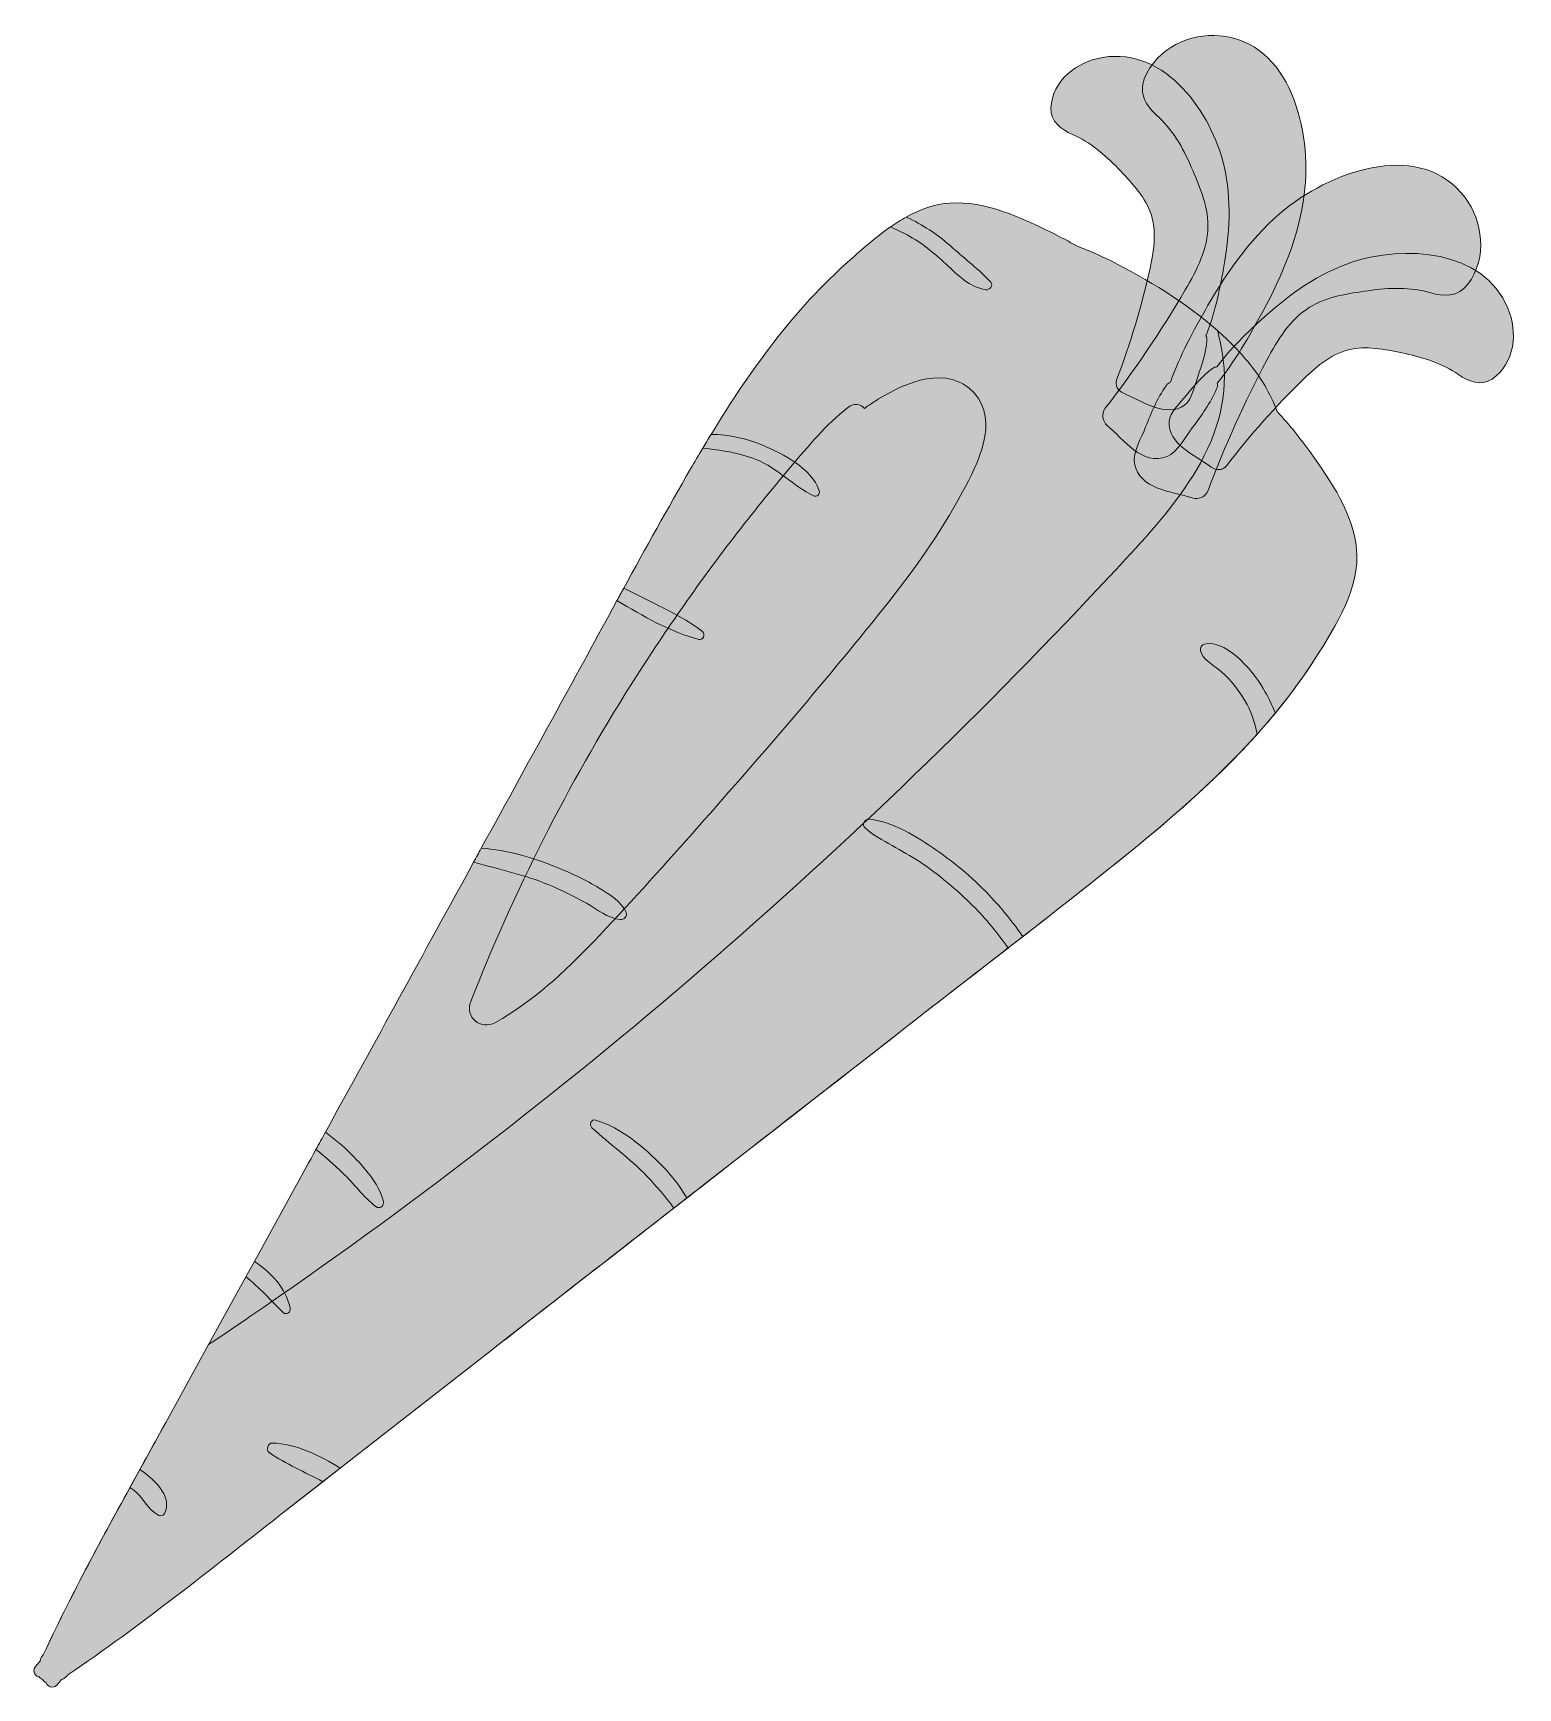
# Model space of a CAD drawing. Header units: inches. Extents: x 4230 to 5957, y -1858 to -103.
# Drawn here: x 4306.3 to 4706.7, y -1207.5 to -761 of the extents above; entities that cross this region are included whole.
import ezdxf

# ---------------------------------------------------------------- set-up
doc = ezdxf.new("R2010")
doc.units = ezdxf.units.IN
doc.header["$MEASUREMENT"] = 0
doc.layers.add('Layer 1', color=7, linetype='Continuous')

# ---------------------------------------------------------------- blocks, each defined once
blk = doc.blocks.new('block 124')
at = {"layer": 'Layer 1', "true_color": 0x7ea133}
h = blk.add_hatch(color=65, dxfattribs=at)
h.dxf.hatch_style = 2
edge = h.paths.add_edge_path()
edge.add_spline(control_points=[(4704.0582, -835.1875), (4697.4443, -819.2533), (4675.8818, -818.1546), (4661.9328, -822.8043), (4653.1914, -825.718), (4645.2413, -831.3298), (4638.4795, -837.4722), (4633.8204, -841.705), (4629.2216, -846.0249), (4625.5519, -851.0371), (4625.1329, -851.0523), (4624.7156, -851.1788), (4624.3408, -851.4556), (4621.5823, -853.4902), (4619.458, -856.0694), (4617.3099, -858.7212), (4615.9048, -860.4557), (4612.7886, -863.3228), (4612.652, -865.7688), (4612.3101, -871.8896), (4619.7476, -874.956), (4624.0556, -878.0883), (4625.2746, -878.9746), (4627.1113, -879.0803), (4628.1217, -877.7618), (4634.5192, -869.4151), (4641.4886, -861.5741), (4649.0278, -854.2422), (4652.7007, -850.67), (4656.7602, -847.2488), (4661.9259, -846.2365), (4666.6646, -845.3079), (4671.7388, -846.4977), (4676.3778, -847.4552), (4681.4708, -848.5065), (4686.3961, -850.1829), (4690.7175, -853.1231), (4693.3651, -854.9245), (4696.7921, -856.3502), (4699.7861, -854.3159), (4705.9853, -850.1043), (4706.7487, -841.6694), (4704.0582, -835.1875)], knot_values=[0, 0, 0, 0, 1, 1, 1, 2, 2, 2, 3, 3, 3, 4, 4, 4, 5, 5, 5, 6, 6, 6, 7, 7, 7, 8, 8, 8, 9, 9, 9, 10, 10, 10, 11, 11, 11, 12, 12, 12, 13, 13, 13, 14, 14, 14, 14], degree=3, periodic=1)
at = {"layer": 'Layer 1', "lineweight": 0}
blk.add_open_spline([(4704.0582, -835.1875), (4697.4443, -819.2533), (4675.8818, -818.1546), (4661.9328, -822.8043), (4653.1914, -825.718), (4645.2413, -831.3298), (4638.4795, -837.4722), (4633.8204, -841.705), (4629.2216, -846.0249), (4625.5519, -851.0371), (4625.1329, -851.0523), (4624.7156, -851.1788), (4624.3408, -851.4556), (4621.5823, -853.4902), (4619.458, -856.0694), (4617.3099, -858.7212), (4615.9048, -860.4557), (4612.7886, -863.3228), (4612.652, -865.7688), (4612.3101, -871.8896), (4619.7476, -874.956), (4624.0556, -878.0883), (4625.2746, -878.9746), (4627.1113, -879.0803), (4628.1217, -877.7618), (4634.5192, -869.4151), (4641.4886, -861.5741), (4649.0278, -854.2422), (4652.7007, -850.67), (4656.7602, -847.2488), (4661.9259, -846.2365), (4666.6646, -845.3079), (4671.7388, -846.4977), (4676.3778, -847.4552), (4681.4708, -848.5065), (4686.3961, -850.1829), (4690.7175, -853.1231), (4693.3651, -854.9245), (4696.7921, -856.3502), (4699.7861, -854.3159), (4705.9853, -850.1043), (4706.7487, -841.6694), (4704.0582, -835.1875)], degree=3, knots=[0, 0, 0, 0, 1, 1, 1, 2, 2, 2, 3, 3, 3, 4, 4, 4, 5, 5, 5, 6, 6, 6, 7, 7, 7, 8, 8, 8, 9, 9, 9, 10, 10, 10, 11, 11, 11, 12, 12, 12, 13, 13, 13, 14, 14, 14, 14], dxfattribs=at)
blk = doc.blocks.new('block 125')
at = {"layer": 'Layer 1', "true_color": 0x90b428}
h = blk.add_hatch(color=55, dxfattribs=at)
h.dxf.hatch_style = 2
edge = h.paths.add_edge_path()
edge.add_spline(control_points=[(4692.5149, -805.3429), (4681.0219, -789.9846), (4657.6745, -797.4939), (4644.0597, -808.4219), (4635.5276, -815.2699), (4628.5906, -824.852), (4623.0707, -834.5526), (4619.2674, -841.237), (4615.5528, -847.9957), (4613.0233, -855.1612), (4612.5797, -855.3485), (4612.169, -855.6612), (4611.8453, -856.1267), (4609.4626, -859.5505), (4607.9088, -863.3335), (4606.3497, -867.2084), (4605.3299, -869.7429), (4602.7962, -874.2545), (4603.3296, -877.0798), (4604.6641, -884.1496), (4613.4636, -884.6026), (4618.9371, -886.4006), (4620.4859, -886.9093), (4622.478, -886.2835), (4623.1916, -884.3802), (4627.71, -872.3315), (4632.9799, -860.6232), (4639.0002, -849.2602), (4641.9331, -843.7241), (4645.321, -838.2021), (4650.5601, -834.9586), (4655.3661, -831.9834), (4661.1189, -831.2708), (4666.3421, -830.4718), (4672.0766, -829.5947), (4677.8055, -829.4935), (4683.24, -831.0686), (4686.5695, -832.0336), (4690.6277, -832.2568), (4693.2622, -828.7377), (4698.7171, -821.452), (4697.1903, -811.5907), (4692.5149, -805.3429)], knot_values=[0, 0, 0, 0, 1, 1, 1, 2, 2, 2, 3, 3, 3, 4, 4, 4, 5, 5, 5, 6, 6, 6, 7, 7, 7, 8, 8, 8, 9, 9, 9, 10, 10, 10, 11, 11, 11, 12, 12, 12, 13, 13, 13, 14, 14, 14, 14], degree=3, periodic=1)
at = {"layer": 'Layer 1', "lineweight": 0}
blk.add_open_spline([(4692.5149, -805.3429), (4681.0219, -789.9846), (4657.6745, -797.4939), (4644.0597, -808.4219), (4635.5276, -815.2699), (4628.5906, -824.852), (4623.0707, -834.5526), (4619.2674, -841.237), (4615.5528, -847.9957), (4613.0233, -855.1612), (4612.5797, -855.3485), (4612.169, -855.6612), (4611.8453, -856.1267), (4609.4626, -859.5505), (4607.9088, -863.3335), (4606.3497, -867.2084), (4605.3299, -869.7429), (4602.7962, -874.2545), (4603.3296, -877.0798), (4604.6641, -884.1496), (4613.4636, -884.6026), (4618.9371, -886.4006), (4620.4859, -886.9093), (4622.478, -886.2835), (4623.1916, -884.3802), (4627.71, -872.3315), (4632.9799, -860.6232), (4639.0002, -849.2602), (4641.9331, -843.7241), (4645.321, -838.2021), (4650.5601, -834.9586), (4655.3661, -831.9834), (4661.1189, -831.2708), (4666.3421, -830.4718), (4672.0766, -829.5947), (4677.8055, -829.4935), (4683.24, -831.0686), (4686.5695, -832.0336), (4690.6277, -832.2568), (4693.2622, -828.7377), (4698.7171, -821.452), (4697.1903, -811.5907), (4692.5149, -805.3429)], degree=3, knots=[0, 0, 0, 0, 1, 1, 1, 2, 2, 2, 3, 3, 3, 4, 4, 4, 5, 5, 5, 6, 6, 6, 7, 7, 7, 8, 8, 8, 9, 9, 9, 10, 10, 10, 11, 11, 11, 12, 12, 12, 13, 13, 13, 14, 14, 14, 14], dxfattribs=at)
blk = doc.blocks.new('block 123')
at = {"layer": 'Layer 1'}
for name in ['block 125', 'block 124']:
    blk.add_blockref(name, (0, 0), dxfattribs=at)
blk = doc.blocks.new('block 127')
at = {"layer": 'Layer 1', "true_color": 0x6e8c2c}
h = blk.add_hatch(color=67, dxfattribs=at)
h.dxf.hatch_style = 2
edge = h.paths.add_edge_path()
edge.add_spline(control_points=[(4594.8274, -767.5186), (4611.8596, -764.7721), (4624.1258, -782.5398), (4627.5001, -796.8509), (4629.6149, -805.8192), (4629.0183, -815.532), (4627.3458, -824.5128), (4626.193, -830.7011), (4624.9344, -836.8838), (4622.5985, -842.6399), (4622.8058, -843.0044), (4622.9174, -843.4259), (4622.8789, -843.8902), (4622.5975, -847.3064), (4621.5195, -850.4691), (4620.3923, -853.6902), (4619.655, -855.7971), (4618.8533, -859.9551), (4616.844, -861.3566), (4611.8162, -864.864), (4605.2988, -860.1478), (4600.37, -858.1286), (4598.9754, -857.5573), (4597.9202, -856.0502), (4598.511, -854.4977), (4602.2503, -844.6685), (4605.259, -834.6185), (4607.5349, -824.3512), (4608.6439, -819.3492), (4609.4213, -814.0975), (4607.5679, -809.1706), (4605.8677, -804.651), (4602.1889, -800.9592), (4598.9365, -797.5156), (4595.3656, -793.735), (4591.351, -790.4255), (4586.5786, -788.2941), (4583.6547, -786.9882), (4580.6408, -784.8218), (4580.7982, -781.2054), (4581.1236, -773.718), (4587.8987, -768.6359), (4594.8274, -767.5186)], knot_values=[0, 0, 0, 0, 1, 1, 1, 2, 2, 2, 3, 3, 3, 4, 4, 4, 5, 5, 5, 6, 6, 6, 7, 7, 7, 8, 8, 8, 9, 9, 9, 10, 10, 10, 11, 11, 11, 12, 12, 12, 13, 13, 13, 14, 14, 14, 14], degree=3, periodic=1)
at = {"layer": 'Layer 1', "lineweight": 0}
blk.add_open_spline([(4594.8274, -767.5186), (4611.8596, -764.7721), (4624.1258, -782.5398), (4627.5001, -796.8509), (4629.6149, -805.8192), (4629.0183, -815.532), (4627.3458, -824.5128), (4626.193, -830.7011), (4624.9344, -836.8838), (4622.5985, -842.6399), (4622.8058, -843.0044), (4622.9174, -843.4259), (4622.8789, -843.8902), (4622.5975, -847.3064), (4621.5195, -850.4691), (4620.3923, -853.6902), (4619.655, -855.7971), (4618.8533, -859.9551), (4616.844, -861.3566), (4611.8162, -864.864), (4605.2988, -860.1478), (4600.37, -858.1286), (4598.9754, -857.5573), (4597.9202, -856.0502), (4598.511, -854.4977), (4602.2503, -844.6685), (4605.259, -834.6185), (4607.5349, -824.3512), (4608.6439, -819.3492), (4609.4213, -814.0975), (4607.5679, -809.1706), (4605.8677, -804.651), (4602.1889, -800.9592), (4598.9365, -797.5156), (4595.3656, -793.735), (4591.351, -790.4255), (4586.5786, -788.2941), (4583.6547, -786.9882), (4580.6408, -784.8218), (4580.7982, -781.2054), (4581.1236, -773.718), (4587.8987, -768.6359), (4594.8274, -767.5186)], degree=3, knots=[0, 0, 0, 0, 1, 1, 1, 2, 2, 2, 3, 3, 3, 4, 4, 4, 5, 5, 5, 6, 6, 6, 7, 7, 7, 8, 8, 8, 9, 9, 9, 10, 10, 10, 11, 11, 11, 12, 12, 12, 13, 13, 13, 14, 14, 14, 14], dxfattribs=at)
blk = doc.blocks.new('block 128')
at = {"layer": 'Layer 1', "true_color": 0x7ea133}
h = blk.add_hatch(color=65, dxfattribs=at)
h.dxf.hatch_style = 2
edge = h.paths.add_edge_path()
edge.add_spline(control_points=[(4626.2848, -761.6559), (4645.3913, -763.363), (4651.2717, -787.1729), (4649.129, -804.499), (4647.7865, -815.3567), (4643.2797, -826.2941), (4637.9273, -836.0881), (4634.2389, -842.8366), (4630.4407, -849.5488), (4625.6737, -855.4663), (4625.7475, -855.9422), (4625.6973, -856.4559), (4625.4713, -856.976), (4623.8106, -860.8024), (4621.4085, -864.1123), (4618.9312, -867.475), (4617.3108, -869.6746), (4614.8038, -874.2012), (4612.1198, -875.2321), (4605.4036, -877.8119), (4600.3939, -870.5635), (4595.9878, -866.8516), (4594.7411, -865.8013), (4594.2267, -863.7775), (4595.471, -862.1702), (4603.3474, -851.9943), (4610.5393, -841.3579), (4617.0431, -830.2645), (4620.2119, -824.86), (4623.1296, -819.0757), (4623.1359, -812.9139), (4623.1416, -807.2615), (4620.7247, -801.9925), (4618.6596, -797.1289), (4616.3923, -791.7891), (4613.4678, -786.8618), (4609.2718, -783.066), (4606.7011, -780.7404), (4604.3786, -777.4051), (4605.9881, -773.3143), (4609.3202, -764.8447), (4618.5124, -760.9614), (4626.2848, -761.6559)], knot_values=[0, 0, 0, 0, 1, 1, 1, 2, 2, 2, 3, 3, 3, 4, 4, 4, 5, 5, 5, 6, 6, 6, 7, 7, 7, 8, 8, 8, 9, 9, 9, 10, 10, 10, 11, 11, 11, 12, 12, 12, 13, 13, 13, 14, 14, 14, 14], degree=3, periodic=1)
at = {"layer": 'Layer 1', "lineweight": 0}
blk.add_open_spline([(4626.2848, -761.6559), (4645.3913, -763.363), (4651.2717, -787.1729), (4649.129, -804.499), (4647.7865, -815.3567), (4643.2797, -826.2941), (4637.9273, -836.0881), (4634.2389, -842.8366), (4630.4407, -849.5488), (4625.6737, -855.4663), (4625.7475, -855.9422), (4625.6973, -856.4559), (4625.4713, -856.976), (4623.8106, -860.8024), (4621.4085, -864.1123), (4618.9312, -867.475), (4617.3108, -869.6746), (4614.8038, -874.2012), (4612.1198, -875.2321), (4605.4036, -877.8119), (4600.3939, -870.5635), (4595.9878, -866.8516), (4594.7411, -865.8013), (4594.2267, -863.7775), (4595.471, -862.1702), (4603.3474, -851.9943), (4610.5393, -841.3579), (4617.0431, -830.2645), (4620.2119, -824.86), (4623.1296, -819.0757), (4623.1359, -812.9139), (4623.1416, -807.2615), (4620.7247, -801.9925), (4618.6596, -797.1289), (4616.3923, -791.7891), (4613.4678, -786.8618), (4609.2718, -783.066), (4606.7011, -780.7404), (4604.3786, -777.4051), (4605.9881, -773.3143), (4609.3202, -764.8447), (4618.5124, -760.9614), (4626.2848, -761.6559)], degree=3, knots=[0, 0, 0, 0, 1, 1, 1, 2, 2, 2, 3, 3, 3, 4, 4, 4, 5, 5, 5, 6, 6, 6, 7, 7, 7, 8, 8, 8, 9, 9, 9, 10, 10, 10, 11, 11, 11, 12, 12, 12, 13, 13, 13, 14, 14, 14, 14], dxfattribs=at)
blk = doc.blocks.new('block 126')
at = {"layer": 'Layer 1'}
for name in ['block 128', 'block 127']:
    blk.add_blockref(name, (0, 0), dxfattribs=at)
blk = doc.blocks.new('block 122')
at = {"layer": 'Layer 1'}
for name in ['block 126', 'block 123']:
    blk.add_blockref(name, (0, 0), dxfattribs=at)
blk = doc.blocks.new('block 130')
at = {"layer": 'Layer 1', "true_color": 0xfe6b0c}
h = blk.add_hatch(color=30, dxfattribs=at)
h.dxf.hatch_style = 2
edge = h.paths.add_edge_path()
edge.add_spline(control_points=[(4636.4555, -950.1076), (4626.4751, -961.2553), (4615.1496, -971.2471), (4603.5797, -980.7011), (4593.5894, -988.8623), (4583.4289, -996.836), (4573.2296, -1004.7554), (4571.8997, -1005.7928), (4570.5747, -1006.8239), (4569.2387, -1007.8562), (4561.1745, -1014.1047), (4553.0919, -1020.3376), (4545.0531, -1026.6184), (4524.2562, -1042.8626), (4503.4335, -1059.0743), (4482.6109, -1075.2858), (4481.4482, -1076.1891), (4480.2802, -1077.0986), (4479.1177, -1078.0022), (4462.6863, -1090.805), (4446.2605, -1103.6019), (4429.8362, -1116.4214), (4429.8362, -1116.4214), (4389.1016, -1148.2373), (4389.1016, -1148.2373), (4389.1016, -1148.2373), (4384.4194, -1151.8878), (4384.4194, -1151.8878), (4384.4194, -1151.8878), (4372.8613, -1160.9157), (4372.8613, -1160.9157), (4354.0533, -1175.5986), (4335.3671, -1190.5872), (4315.6369, -1204.017), (4315.4296, -1204.2233), (4315.2219, -1204.4295), (4315.0082, -1204.6304), (4314.673, -1204.9619), (4314.3039, -1205.1582), (4313.9379, -1205.2507), (4313.5636, -1205.7404), (4313.1645, -1206.2091), (4312.7664, -1206.6889), (4312.1529, -1207.4217), (4311.0217, -1207.5011), (4310.3003, -1206.8869), (4310.06, -1206.6823), (4309.9001, -1206.4077), (4309.8023, -1206.1225), (4309.4268, -1205.9517), (4309.1166, -1205.6663), (4308.8653, -1205.3247), (4308.4877, -1205.1308), (4308.1565, -1204.8701), (4307.928, -1204.5267), (4307.6308, -1204.4756), (4307.3345, -1204.3618), (4307.094, -1204.157), (4306.3725, -1203.5428), (4306.2705, -1202.4134), (4306.896, -1201.6909), (4307.3065, -1201.2215), (4307.6992, -1200.7475), (4308.1293, -1200.3053), (4308.162, -1199.9289), (4308.2971, -1199.5335), (4308.5643, -1199.144), (4308.7349, -1198.9065), (4308.9056, -1198.6688), (4309.0759, -1198.4309), (4316.2246, -1183.1386), (4324.2268, -1168.2432), (4332.3627, -1153.4403), (4333.2551, -1151.8175), (4334.1422, -1150.201), (4335.0409, -1148.5836), (4337.5285, -1144.0753), (4340.0222, -1139.5721), (4342.4985, -1135.0647), (4342.4985, -1135.0647), (4353.6136, -1114.8638), (4353.6136, -1114.8638), (4353.6136, -1114.8638), (4363.6906, -1096.5444), (4363.6906, -1096.5444), (4363.6906, -1096.5444), (4365.9513, -1092.4277), (4365.9513, -1092.4277), (4365.9513, -1092.4277), (4377.3361, -1071.7226), (4377.3361, -1071.7226), (4379.0755, -1068.5555), (4380.8096, -1065.3945), (4382.5489, -1062.2274), (4383.4072, -1060.6819), (4384.2541, -1059.1375), (4385.1, -1057.5817), (4398.4486, -1033.2835), (4411.7621, -1008.9767), (4425.0932, -984.6743), (4425.7743, -983.4248), (4426.4562, -982.1865), (4427.1373, -980.937), (4427.1373, -980.937), (4427.1425, -980.9308), (4427.1425, -980.9308), (4433.9582, -968.5032), (4440.7798, -956.0808), (4447.6131, -943.6575), (4453.0233, -933.8304), (4458.3612, -923.9631), (4463.7404, -914.1097), (4464.3461, -912.9981), (4464.9469, -911.8929), (4465.559, -910.7866), (4471.4762, -899.9767), (4477.4373, -889.2146), (4483.6079, -878.5566), (4484.6822, -876.6952), (4485.7688, -874.8443), (4486.8731, -872.9978), (4487.6175, -871.7489), (4488.3626, -870.5114), (4489.113, -869.2677), (4489.113, -869.2677), (4489.1183, -869.2615), (4489.1183, -869.2615), (4499.5968, -852.0817), (4511.4421, -835.6083), (4526.5626, -822.2211), (4529.8451, -819.3149), (4533.508, -816.0625), (4537.4683, -813.2971), (4538.8663, -812.3176), (4540.3036, -811.4035), (4541.7838, -810.5896), (4545.4901, -808.5228), (4549.4293, -807.0691), (4553.5396, -806.814), (4563.2062, -806.2162), (4572.707, -810.7101), (4581.1897, -814.9011), (4583.4026, -815.9875), (4585.6526, -817.1798), (4587.8758, -818.4664), (4590.931, -819.5999), (4593.9257, -820.9051), (4596.8292, -822.3668), (4606.7429, -827.3505), (4617.0919, -833.609), (4625.7072, -841.2419), (4628.6578, -843.8604), (4631.4198, -846.6375), (4633.8742, -849.5887), (4637.2628, -853.6544), (4640.0428, -858.1592), (4641.8013, -863.1025), (4645.1569, -866.6189), (4648.1818, -870.4494), (4650.8566, -874.2159), (4656.3469, -881.9216), (4662.2986, -890.5839), (4663.2505, -900.2224), (4664.2642, -910.5624), (4657.6107, -921.0007), (4652.343, -929.3112), (4648.9875, -934.6016), (4645.2945, -939.626), (4641.3428, -944.4302), (4641.3428, -944.4302), (4641.3376, -944.4363), (4641.3376, -944.4363), (4639.7573, -946.3668), (4638.1283, -948.2558), (4636.4555, -950.1076)], knot_values=[0, 0, 0, 0, 1, 1, 1, 2, 2, 2, 3, 3, 3, 4, 4, 4, 5, 5, 5, 6, 6, 6, 7, 7, 7, 8, 8, 8, 9, 9, 9, 10, 10, 10, 11, 11, 11, 12, 12, 12, 13, 13, 13, 14, 14, 14, 15, 15, 15, 16, 16, 16, 17, 17, 17, 18, 18, 18, 19, 19, 19, 20, 20, 20, 21, 21, 21, 22, 22, 22, 23, 23, 23, 24, 24, 24, 25, 25, 25, 26, 26, 26, 27, 27, 27, 28, 28, 28, 29, 29, 29, 30, 30, 30, 31, 31, 31, 32, 32, 32, 33, 33, 33, 34, 34, 34, 35, 35, 35, 36, 36, 36, 37, 37, 37, 38, 38, 38, 39, 39, 39, 40, 40, 40, 41, 41, 41, 42, 42, 42, 43, 43, 43, 44, 44, 44, 45, 45, 45, 46, 46, 46, 47, 47, 47, 48, 48, 48, 49, 49, 49, 50, 50, 50, 51, 51, 51, 52, 52, 52, 53, 53, 53, 54, 54, 54, 55, 55, 55, 56, 56, 56, 57, 57, 57, 58, 58, 58, 58], degree=3, periodic=1)
at = {"layer": 'Layer 1', "lineweight": 0}
blk.add_open_spline([(4636.4555, -950.1076), (4626.4751, -961.2553), (4615.1496, -971.2471), (4603.5797, -980.7011), (4593.5894, -988.8623), (4583.4289, -996.836), (4573.2296, -1004.7554), (4571.8997, -1005.7928), (4570.5747, -1006.8239), (4569.2387, -1007.8562), (4561.1745, -1014.1047), (4553.0919, -1020.3376), (4545.0531, -1026.6184), (4524.2562, -1042.8626), (4503.4335, -1059.0743), (4482.6109, -1075.2858), (4481.4482, -1076.1891), (4480.2802, -1077.0986), (4479.1177, -1078.0022), (4462.6863, -1090.805), (4446.2605, -1103.6019), (4429.8362, -1116.4214), (4429.8362, -1116.4214), (4389.1016, -1148.2373), (4389.1016, -1148.2373), (4389.1016, -1148.2373), (4384.4194, -1151.8878), (4384.4194, -1151.8878), (4384.4194, -1151.8878), (4372.8613, -1160.9157), (4372.8613, -1160.9157), (4354.0533, -1175.5986), (4335.3671, -1190.5872), (4315.6369, -1204.017), (4315.4296, -1204.2233), (4315.2219, -1204.4295), (4315.0082, -1204.6304), (4314.673, -1204.9619), (4314.3039, -1205.1582), (4313.9379, -1205.2507), (4313.5636, -1205.7404), (4313.1645, -1206.2091), (4312.7664, -1206.6889), (4312.1529, -1207.4217), (4311.0217, -1207.5011), (4310.3003, -1206.8869), (4310.06, -1206.6823), (4309.9001, -1206.4077), (4309.8023, -1206.1225), (4309.4268, -1205.9517), (4309.1166, -1205.6663), (4308.8653, -1205.3247), (4308.4877, -1205.1308), (4308.1565, -1204.8701), (4307.928, -1204.5267), (4307.6308, -1204.4756), (4307.3345, -1204.3618), (4307.094, -1204.157), (4306.3725, -1203.5428), (4306.2705, -1202.4134), (4306.896, -1201.6909), (4307.3065, -1201.2215), (4307.6992, -1200.7475), (4308.1293, -1200.3053), (4308.162, -1199.9289), (4308.2971, -1199.5335), (4308.5643, -1199.144), (4308.7349, -1198.9065), (4308.9056, -1198.6688), (4309.0759, -1198.4309), (4316.2246, -1183.1386), (4324.2268, -1168.2432), (4332.3627, -1153.4403), (4333.2551, -1151.8175), (4334.1422, -1150.201), (4335.0409, -1148.5836), (4337.5285, -1144.0753), (4340.0222, -1139.5721), (4342.4985, -1135.0647), (4342.4985, -1135.0647), (4353.6136, -1114.8638), (4353.6136, -1114.8638), (4353.6136, -1114.8638), (4363.6906, -1096.5444), (4363.6906, -1096.5444), (4363.6906, -1096.5444), (4365.9513, -1092.4277), (4365.9513, -1092.4277), (4365.9513, -1092.4277), (4377.3361, -1071.7226), (4377.3361, -1071.7226), (4379.0755, -1068.5555), (4380.8096, -1065.3945), (4382.5489, -1062.2274), (4383.4072, -1060.6819), (4384.2541, -1059.1375), (4385.1, -1057.5817), (4398.4486, -1033.2835), (4411.7621, -1008.9767), (4425.0932, -984.6743), (4425.7743, -983.4248), (4426.4562, -982.1865), (4427.1373, -980.937), (4427.1373, -980.937), (4427.1425, -980.9308), (4427.1425, -980.9308), (4433.9582, -968.5032), (4440.7798, -956.0808), (4447.6131, -943.6575), (4453.0233, -933.8304), (4458.3612, -923.9631), (4463.7404, -914.1097), (4464.3461, -912.9981), (4464.9469, -911.8929), (4465.559, -910.7866), (4471.4762, -899.9767), (4477.4373, -889.2146), (4483.6079, -878.5566), (4484.6822, -876.6952), (4485.7688, -874.8443), (4486.8731, -872.9978), (4487.6175, -871.7489), (4488.3626, -870.5114), (4489.113, -869.2677), (4489.113, -869.2677), (4489.1183, -869.2615), (4489.1183, -869.2615), (4499.5968, -852.0817), (4511.4421, -835.6083), (4526.5626, -822.2211), (4529.8451, -819.3149), (4533.508, -816.0625), (4537.4683, -813.2971), (4538.8663, -812.3176), (4540.3036, -811.4035), (4541.7838, -810.5896), (4545.4901, -808.5228), (4549.4293, -807.0691), (4553.5396, -806.814), (4563.2062, -806.2162), (4572.707, -810.7101), (4581.1897, -814.9011), (4583.4026, -815.9875), (4585.6526, -817.1798), (4587.8758, -818.4664), (4590.931, -819.5999), (4593.9257, -820.9051), (4596.8292, -822.3668), (4606.7429, -827.3505), (4617.0919, -833.609), (4625.7072, -841.2419), (4628.6578, -843.8604), (4631.4198, -846.6375), (4633.8742, -849.5887), (4637.2628, -853.6544), (4640.0428, -858.1592), (4641.8013, -863.1025), (4645.1569, -866.6189), (4648.1818, -870.4494), (4650.8566, -874.2159), (4656.3469, -881.9216), (4662.2986, -890.5839), (4663.2505, -900.2224), (4664.2642, -910.5624), (4657.6107, -921.0007), (4652.343, -929.3112), (4648.9875, -934.6016), (4645.2945, -939.626), (4641.3428, -944.4302), (4641.3428, -944.4302), (4641.3376, -944.4363), (4641.3376, -944.4363), (4639.7573, -946.3668), (4638.1283, -948.2558), (4636.4555, -950.1076)], degree=3, knots=[0, 0, 0, 0, 1, 1, 1, 2, 2, 2, 3, 3, 3, 4, 4, 4, 5, 5, 5, 6, 6, 6, 7, 7, 7, 8, 8, 8, 9, 9, 9, 10, 10, 10, 11, 11, 11, 12, 12, 12, 13, 13, 13, 14, 14, 14, 15, 15, 15, 16, 16, 16, 17, 17, 17, 18, 18, 18, 19, 19, 19, 20, 20, 20, 21, 21, 21, 22, 22, 22, 23, 23, 23, 24, 24, 24, 25, 25, 25, 26, 26, 26, 27, 27, 27, 28, 28, 28, 29, 29, 29, 30, 30, 30, 31, 31, 31, 32, 32, 32, 33, 33, 33, 34, 34, 34, 35, 35, 35, 36, 36, 36, 37, 37, 37, 38, 38, 38, 39, 39, 39, 40, 40, 40, 41, 41, 41, 42, 42, 42, 43, 43, 43, 44, 44, 44, 45, 45, 45, 46, 46, 46, 47, 47, 47, 48, 48, 48, 49, 49, 49, 50, 50, 50, 51, 51, 51, 52, 52, 52, 53, 53, 53, 54, 54, 54, 55, 55, 55, 56, 56, 56, 57, 57, 57, 58, 58, 58, 58], dxfattribs=at)
blk = doc.blocks.new('block 131')
at = {"layer": 'Layer 1', "true_color": 0xf06002}
h = blk.add_hatch(color=30, dxfattribs=at)
h.dxf.hatch_style = 2
edge = h.paths.add_edge_path()
edge.add_spline(control_points=[(4603.5797, -980.7011), (4584.3804, -996.3804), (4564.5849, -1011.3606), (4545.0531, -1026.6184), (4506.6754, -1056.5909), (4468.2201, -1086.4544), (4429.8362, -1116.4214), (4429.8362, -1116.4214), (4372.8613, -1160.9157), (4372.8613, -1160.9157), (4354.0533, -1175.5986), (4335.3671, -1190.5872), (4315.6369, -1204.017), (4315.4296, -1204.2233), (4315.2219, -1204.4295), (4315.0082, -1204.6304), (4314.673, -1204.9619), (4314.3039, -1205.1582), (4313.9379, -1205.2507), (4313.5636, -1205.7404), (4313.1645, -1206.2091), (4312.7664, -1206.6889), (4312.1529, -1207.4217), (4311.0217, -1207.5011), (4310.3003, -1206.8869), (4310.06, -1206.6823), (4309.9001, -1206.4077), (4309.8023, -1206.1225), (4309.4268, -1205.9517), (4309.1166, -1205.6663), (4308.8653, -1205.3247), (4308.4877, -1205.1308), (4308.1565, -1204.8701), (4307.928, -1204.5267), (4307.6308, -1204.4756), (4307.3345, -1204.3618), (4307.094, -1204.157), (4306.3725, -1203.5428), (4306.2705, -1202.4134), (4306.896, -1201.6909), (4307.3065, -1201.2215), (4307.6992, -1200.7475), (4308.1293, -1200.3053), (4308.162, -1199.9289), (4308.2971, -1199.5335), (4308.5643, -1199.144), (4308.7349, -1198.9065), (4308.9056, -1198.6688), (4309.0759, -1198.4309), (4319.1869, -1176.8113), (4331.0034, -1155.9738), (4342.4985, -1135.0647), (4342.4985, -1135.0647), (4353.6136, -1114.8638), (4353.6136, -1114.8638), (4357.2502, -1112.4291), (4360.8786, -1109.9663), (4364.4947, -1107.4929), (4406.9487, -1078.4172), (4447.8199, -1047.0154), (4486.7599, -1013.3844), (4525.8551, -979.609), (4563.022, -943.7132), (4598.1945, -905.8747), (4612.5571, -890.4169), (4630.0034, -872.1497), (4627.2957, -849.2207), (4626.98, -846.5056), (4626.4388, -843.8431), (4625.7072, -841.2419), (4628.6578, -843.8604), (4631.4198, -846.6375), (4633.8742, -849.5887), (4637.2628, -853.6544), (4640.0428, -858.1592), (4641.8013, -863.1025), (4645.1569, -866.6189), (4648.1818, -870.4494), (4650.8566, -874.2159), (4656.3469, -881.9216), (4662.2986, -890.5839), (4663.2505, -900.2224), (4664.2642, -910.5624), (4657.6107, -921.0007), (4652.343, -929.3112), (4639.6015, -949.4356), (4621.894, -965.7362), (4603.5797, -980.7011)], knot_values=[0, 0, 0, 0, 1, 1, 1, 2, 2, 2, 3, 3, 3, 4, 4, 4, 5, 5, 5, 6, 6, 6, 7, 7, 7, 8, 8, 8, 9, 9, 9, 10, 10, 10, 11, 11, 11, 12, 12, 12, 13, 13, 13, 14, 14, 14, 15, 15, 15, 16, 16, 16, 17, 17, 17, 18, 18, 18, 19, 19, 19, 20, 20, 20, 21, 21, 21, 22, 22, 22, 23, 23, 23, 24, 24, 24, 25, 25, 25, 26, 26, 26, 27, 27, 27, 28, 28, 28, 29, 29, 29, 29], degree=3, periodic=1)
at = {"layer": 'Layer 1', "lineweight": 0}
blk.add_open_spline([(4603.5797, -980.7011), (4584.3804, -996.3804), (4564.5849, -1011.3606), (4545.0531, -1026.6184), (4506.6754, -1056.5909), (4468.2201, -1086.4544), (4429.8362, -1116.4214), (4429.8362, -1116.4214), (4372.8613, -1160.9157), (4372.8613, -1160.9157), (4354.0533, -1175.5986), (4335.3671, -1190.5872), (4315.6369, -1204.017), (4315.4296, -1204.2233), (4315.2219, -1204.4295), (4315.0082, -1204.6304), (4314.673, -1204.9619), (4314.3039, -1205.1582), (4313.9379, -1205.2507), (4313.5636, -1205.7404), (4313.1645, -1206.2091), (4312.7664, -1206.6889), (4312.1529, -1207.4217), (4311.0217, -1207.5011), (4310.3003, -1206.8869), (4310.06, -1206.6823), (4309.9001, -1206.4077), (4309.8023, -1206.1225), (4309.4268, -1205.9517), (4309.1166, -1205.6663), (4308.8653, -1205.3247), (4308.4877, -1205.1308), (4308.1565, -1204.8701), (4307.928, -1204.5267), (4307.6308, -1204.4756), (4307.3345, -1204.3618), (4307.094, -1204.157), (4306.3725, -1203.5428), (4306.2705, -1202.4134), (4306.896, -1201.6909), (4307.3065, -1201.2215), (4307.6992, -1200.7475), (4308.1293, -1200.3053), (4308.162, -1199.9289), (4308.2971, -1199.5335), (4308.5643, -1199.144), (4308.7349, -1198.9065), (4308.9056, -1198.6688), (4309.0759, -1198.4309), (4319.1869, -1176.8113), (4331.0034, -1155.9738), (4342.4985, -1135.0647), (4342.4985, -1135.0647), (4353.6136, -1114.8638), (4353.6136, -1114.8638), (4357.2502, -1112.4291), (4360.8786, -1109.9663), (4364.4947, -1107.4929), (4406.9487, -1078.4172), (4447.8199, -1047.0154), (4486.7599, -1013.3844), (4525.8551, -979.609), (4563.022, -943.7132), (4598.1945, -905.8747), (4612.5571, -890.4169), (4630.0034, -872.1497), (4627.2957, -849.2207), (4626.98, -846.5056), (4626.4388, -843.8431), (4625.7072, -841.2419), (4628.6578, -843.8604), (4631.4198, -846.6375), (4633.8742, -849.5887), (4637.2628, -853.6544), (4640.0428, -858.1592), (4641.8013, -863.1025), (4645.1569, -866.6189), (4648.1818, -870.4494), (4650.8566, -874.2159), (4656.3469, -881.9216), (4662.2986, -890.5839), (4663.2505, -900.2224), (4664.2642, -910.5624), (4657.6107, -921.0007), (4652.343, -929.3112), (4639.6015, -949.4356), (4621.894, -965.7362), (4603.5797, -980.7011)], degree=3, knots=[0, 0, 0, 0, 1, 1, 1, 2, 2, 2, 3, 3, 3, 4, 4, 4, 5, 5, 5, 6, 6, 6, 7, 7, 7, 8, 8, 8, 9, 9, 9, 10, 10, 10, 11, 11, 11, 12, 12, 12, 13, 13, 13, 14, 14, 14, 15, 15, 15, 16, 16, 16, 17, 17, 17, 18, 18, 18, 19, 19, 19, 20, 20, 20, 21, 21, 21, 22, 22, 22, 23, 23, 23, 24, 24, 24, 25, 25, 25, 26, 26, 26, 27, 27, 27, 28, 28, 28, 29, 29, 29, 29], dxfattribs=at)
blk = doc.blocks.new('block 132')
at = {"layer": 'Layer 1', "true_color": 0xfe7c29}
h = blk.add_hatch(color=30, dxfattribs=at)
h.dxf.hatch_style = 2
edge = h.paths.add_edge_path()
edge.add_spline(control_points=[(4535.5715, -916.2966), (4543.503, -906.3684), (4550.9216, -895.9904), (4556.9561, -884.7884), (4561.0228, -877.2395), (4567.0454, -865.7708), (4560.0751, -858.0492), (4553.0821, -850.3024), (4541.6284, -855.1719), (4534.328, -859.6766), (4533.0235, -860.4817), (4531.7518, -861.3434), (4530.5118, -862.2509), (4529.4412, -861.0714), (4527.7687, -860.6215), (4526.062, -861.9636), (4520.1578, -866.606), (4515.4226, -872.367), (4510.567, -878.0743), (4505.3038, -884.261), (4500.218, -890.5973), (4495.2582, -897.0291), (4485.3963, -909.817), (4476.2305, -923.1218), (4467.594, -936.7639), (4450.4853, -963.7874), (4436.0301, -992.4809), (4424.3161, -1022.2363), (4422.6054, -1026.5818), (4427.0472, -1030.1095), (4430.9924, -1027.9206), (4441.1099, -1022.3061), (4449.5472, -1014.3763), (4457.4935, -1006.0612), (4466.5435, -996.5907), (4475.3182, -986.8225), (4484.0017, -977.0164), (4501.5936, -957.1502), (4519.0064, -937.0314), (4535.5715, -916.2966)], knot_values=[0, 0, 0, 0, 1, 1, 1, 2, 2, 2, 3, 3, 3, 4, 4, 4, 5, 5, 5, 6, 6, 6, 7, 7, 7, 8, 8, 8, 9, 9, 9, 10, 10, 10, 11, 11, 11, 12, 12, 12, 13, 13, 13, 13], degree=3, periodic=1)
at = {"layer": 'Layer 1', "lineweight": 0}
blk.add_open_spline([(4535.5715, -916.2966), (4543.503, -906.3684), (4550.9216, -895.9904), (4556.9561, -884.7884), (4561.0228, -877.2395), (4567.0454, -865.7708), (4560.0751, -858.0492), (4553.0821, -850.3024), (4541.6284, -855.1719), (4534.328, -859.6766), (4533.0235, -860.4817), (4531.7518, -861.3434), (4530.5118, -862.2509), (4529.4412, -861.0714), (4527.7687, -860.6215), (4526.062, -861.9636), (4520.1578, -866.606), (4515.4226, -872.367), (4510.567, -878.0743), (4505.3038, -884.261), (4500.218, -890.5973), (4495.2582, -897.0291), (4485.3963, -909.817), (4476.2305, -923.1218), (4467.594, -936.7639), (4450.4853, -963.7874), (4436.0301, -992.4809), (4424.3161, -1022.2363), (4422.6054, -1026.5818), (4427.0472, -1030.1095), (4430.9924, -1027.9206), (4441.1099, -1022.3061), (4449.5472, -1014.3763), (4457.4935, -1006.0612), (4466.5435, -996.5907), (4475.3182, -986.8225), (4484.0017, -977.0164), (4501.5936, -957.1502), (4519.0064, -937.0314), (4535.5715, -916.2966)], degree=3, knots=[0, 0, 0, 0, 1, 1, 1, 2, 2, 2, 3, 3, 3, 4, 4, 4, 5, 5, 5, 6, 6, 6, 7, 7, 7, 8, 8, 8, 9, 9, 9, 10, 10, 10, 11, 11, 11, 12, 12, 12, 13, 13, 13, 13], dxfattribs=at)
blk = doc.blocks.new('block 133')
at = {"layer": 'Layer 1', "true_color": 0xd15325}
h = blk.add_hatch(color=32, dxfattribs=at)
h.dxf.hatch_style = 2
edge = h.paths.add_edge_path()
edge.add_spline(control_points=[(4636.4555, -950.1076), (4635.8354, -946.9631), (4634.7509, -943.8274), (4633.0948, -941.0878), (4631.3732, -938.25), (4629.4331, -935.6196), (4626.9176, -933.4142), (4625.0696, -931.7876), (4622.5699, -930.5634), (4621.3724, -928.3845), (4620.7485, -927.2683), (4621.2849, -925.8637), (4622.6468, -925.7256), (4628.9421, -925.0653), (4635.9636, -933.8833), (4638.6245, -938.7653), (4639.4598, -940.2955), (4640.4572, -942.2722), (4641.3428, -944.4302), (4641.3428, -944.4302), (4641.3376, -944.4363), (4641.3376, -944.4363), (4639.7573, -946.3668), (4638.1283, -948.2558), (4636.4555, -950.1076)], knot_values=[0, 0, 0, 0, 1, 1, 1, 2, 2, 2, 3, 3, 3, 4, 4, 4, 5, 5, 5, 6, 6, 6, 7, 7, 7, 8, 8, 8, 8], degree=3, periodic=1)
at = {"layer": 'Layer 1', "lineweight": 0}
blk.add_open_spline([(4636.4555, -950.1076), (4635.8354, -946.9631), (4634.7509, -943.8274), (4633.0948, -941.0878), (4631.3732, -938.25), (4629.4331, -935.6196), (4626.9176, -933.4142), (4625.0696, -931.7876), (4622.5699, -930.5634), (4621.3724, -928.3845), (4620.7485, -927.2683), (4621.2849, -925.8637), (4622.6468, -925.7256), (4628.9421, -925.0653), (4635.9636, -933.8833), (4638.6245, -938.7653), (4639.4598, -940.2955), (4640.4572, -942.2722), (4641.3428, -944.4302), (4641.3428, -944.4302), (4641.3376, -944.4363), (4641.3376, -944.4363), (4639.7573, -946.3668), (4638.1283, -948.2558), (4636.4555, -950.1076)], degree=3, knots=[0, 0, 0, 0, 1, 1, 1, 2, 2, 2, 3, 3, 3, 4, 4, 4, 5, 5, 5, 6, 6, 6, 7, 7, 7, 8, 8, 8, 8], dxfattribs=at)
blk = doc.blocks.new('block 134')
at = {"layer": 'Layer 1', "true_color": 0xd15325}
h = blk.add_hatch(color=32, dxfattribs=at)
h.dxf.hatch_style = 2
edge = h.paths.add_edge_path()
edge.add_spline(control_points=[(4516.7493, -885.8413), (4511.2318, -883.1646), (4507.1523, -878.3617), (4501.2734, -876.0473), (4496.4621, -874.1527), (4491.7885, -873.4707), (4486.8731, -872.9978), (4487.6175, -871.7489), (4488.3626, -870.5114), (4489.113, -869.2677), (4489.113, -869.2677), (4489.1183, -869.2615), (4489.1183, -869.2615), (4493.9144, -869.25), (4498.8515, -870.4222), (4503.0727, -872.1973), (4508.6436, -874.5366), (4516.1419, -878.3467), (4518.3081, -884.4349), (4518.6292, -885.3571), (4517.6406, -886.281), (4516.7493, -885.8413)], knot_values=[0, 0, 0, 0, 1, 1, 1, 2, 2, 2, 3, 3, 3, 4, 4, 4, 5, 5, 5, 6, 6, 6, 7, 7, 7, 7], degree=3, periodic=1)
at = {"layer": 'Layer 1', "lineweight": 0}
blk.add_open_spline([(4516.7493, -885.8413), (4511.2318, -883.1646), (4507.1523, -878.3617), (4501.2734, -876.0473), (4496.4621, -874.1527), (4491.7885, -873.4707), (4486.8731, -872.9978), (4487.6175, -871.7489), (4488.3626, -870.5114), (4489.113, -869.2677), (4489.113, -869.2677), (4489.1183, -869.2615), (4489.1183, -869.2615), (4493.9144, -869.25), (4498.8515, -870.4222), (4503.0727, -872.1973), (4508.6436, -874.5366), (4516.1419, -878.3467), (4518.3081, -884.4349), (4518.6292, -885.3571), (4517.6406, -886.281), (4516.7493, -885.8413)], degree=3, knots=[0, 0, 0, 0, 1, 1, 1, 2, 2, 2, 3, 3, 3, 4, 4, 4, 5, 5, 5, 6, 6, 6, 7, 7, 7, 7], dxfattribs=at)
blk = doc.blocks.new('block 135')
at = {"layer": 'Layer 1', "true_color": 0xd15325}
h = blk.add_hatch(color=32, dxfattribs=at)
h.dxf.hatch_style = 2
edge = h.paths.add_edge_path()
edge.add_spline(control_points=[(4573.2296, -1004.7554), (4571.8997, -1005.7928), (4570.5747, -1006.8239), (4569.2387, -1007.8562), (4566.4152, -1003.8143), (4563.2816, -999.987), (4559.764, -996.4602), (4555.3416, -992.0356), (4550.5506, -988.031), (4545.3528, -984.5415), (4540.6587, -981.3851), (4535.1295, -979.1345), (4530.7572, -975.5502), (4529.6129, -974.6079), (4530.5956, -972.9663), (4531.9216, -973.0955), (4538.2581, -973.7361), (4544.6586, -977.824), (4549.7984, -981.3811), (4555.2854, -985.1806), (4560.443, -989.5292), (4564.9637, -994.4631), (4567.9357, -997.706), (4570.7221, -1001.142), (4573.2296, -1004.7554)], knot_values=[0, 0, 0, 0, 1, 1, 1, 2, 2, 2, 3, 3, 3, 4, 4, 4, 5, 5, 5, 6, 6, 6, 7, 7, 7, 8, 8, 8, 8], degree=3, periodic=1)
at = {"layer": 'Layer 1', "lineweight": 0}
blk.add_open_spline([(4573.2296, -1004.7554), (4571.8997, -1005.7928), (4570.5747, -1006.8239), (4569.2387, -1007.8562), (4566.4152, -1003.8143), (4563.2816, -999.987), (4559.764, -996.4602), (4555.3416, -992.0356), (4550.5506, -988.031), (4545.3528, -984.5415), (4540.6587, -981.3851), (4535.1295, -979.1345), (4530.7572, -975.5502), (4529.6129, -974.6079), (4530.5956, -972.9663), (4531.9216, -973.0955), (4538.2581, -973.7361), (4544.6586, -977.824), (4549.7984, -981.3811), (4555.2854, -985.1806), (4560.443, -989.5292), (4564.9637, -994.4631), (4567.9357, -997.706), (4570.7221, -1001.142), (4573.2296, -1004.7554)], degree=3, knots=[0, 0, 0, 0, 1, 1, 1, 2, 2, 2, 3, 3, 3, 4, 4, 4, 5, 5, 5, 6, 6, 6, 7, 7, 7, 8, 8, 8, 8], dxfattribs=at)
blk = doc.blocks.new('block 136')
at = {"layer": 'Layer 1', "true_color": 0xd15325}
h = blk.add_hatch(color=32, dxfattribs=at)
h.dxf.hatch_style = 2
edge = h.paths.add_edge_path()
edge.add_spline(control_points=[(4464.6352, -1000.1313), (4461.3217, -999.863), (4458.3526, -997.367), (4455.5073, -995.774), (4452.2292, -993.9403), (4448.8769, -992.2561), (4445.4003, -990.8172), (4438.768, -988.0634), (4431.9309, -986.6244), (4425.0932, -984.6743), (4425.7743, -983.4248), (4426.4562, -982.1865), (4427.1373, -980.937), (4427.1373, -980.937), (4427.1425, -980.9308), (4427.1425, -980.9308), (4434.119, -981.3186), (4441.2785, -983.5532), (4447.6021, -986.1079), (4451.4853, -987.6803), (4455.3809, -989.4762), (4458.9484, -991.6946), (4461.7486, -993.4404), (4464.8945, -995.1298), (4466.2312, -998.2568), (4466.6906, -999.3287), (4465.6122, -1000.208), (4464.6352, -1000.1313)], knot_values=[0, 0, 0, 0, 1, 1, 1, 2, 2, 2, 3, 3, 3, 4, 4, 4, 5, 5, 5, 6, 6, 6, 7, 7, 7, 8, 8, 8, 9, 9, 9, 9], degree=3, periodic=1)
at = {"layer": 'Layer 1', "lineweight": 0}
blk.add_open_spline([(4464.6352, -1000.1313), (4461.3217, -999.863), (4458.3526, -997.367), (4455.5073, -995.774), (4452.2292, -993.9403), (4448.8769, -992.2561), (4445.4003, -990.8172), (4438.768, -988.0634), (4431.9309, -986.6244), (4425.0932, -984.6743), (4425.7743, -983.4248), (4426.4562, -982.1865), (4427.1373, -980.937), (4427.1373, -980.937), (4427.1425, -980.9308), (4427.1425, -980.9308), (4434.119, -981.3186), (4441.2785, -983.5532), (4447.6021, -986.1079), (4451.4853, -987.6803), (4455.3809, -989.4762), (4458.9484, -991.6946), (4461.7486, -993.4404), (4464.8945, -995.1298), (4466.2312, -998.2568), (4466.6906, -999.3287), (4465.6122, -1000.208), (4464.6352, -1000.1313)], degree=3, knots=[0, 0, 0, 0, 1, 1, 1, 2, 2, 2, 3, 3, 3, 4, 4, 4, 5, 5, 5, 6, 6, 6, 7, 7, 7, 8, 8, 8, 9, 9, 9, 9], dxfattribs=at)
blk = doc.blocks.new('block 137')
at = {"layer": 'Layer 1', "true_color": 0xd15325}
h = blk.add_hatch(color=32, dxfattribs=at)
h.dxf.hatch_style = 2
edge = h.paths.add_edge_path()
edge.add_spline(control_points=[(4485.7925, -924.5994), (4478.1883, -922.5498), (4470.7382, -918.2702), (4463.7404, -914.1097), (4464.3461, -912.9981), (4464.9469, -911.8929), (4465.559, -910.7866), (4468.4457, -912.1808), (4471.3246, -913.6215), (4474.1993, -915.0798), (4478.5053, -917.2676), (4483.0415, -919.3853), (4486.7885, -922.4798), (4487.6809, -923.2184), (4486.9847, -924.923), (4485.7925, -924.5994)], knot_values=[0, 0, 0, 0, 1, 1, 1, 2, 2, 2, 3, 3, 3, 4, 4, 4, 5, 5, 5, 5], degree=3, periodic=1)
at = {"layer": 'Layer 1', "lineweight": 0}
blk.add_open_spline([(4485.7925, -924.5994), (4478.1883, -922.5498), (4470.7382, -918.2702), (4463.7404, -914.1097), (4464.3461, -912.9981), (4464.9469, -911.8929), (4465.559, -910.7866), (4468.4457, -912.1808), (4471.3246, -913.6215), (4474.1993, -915.0798), (4478.5053, -917.2676), (4483.0415, -919.3853), (4486.7885, -922.4798), (4487.6809, -923.2184), (4486.9847, -924.923), (4485.7925, -924.5994)], degree=3, knots=[0, 0, 0, 0, 1, 1, 1, 2, 2, 2, 3, 3, 3, 4, 4, 4, 5, 5, 5, 5], dxfattribs=at)
blk = doc.blocks.new('block 138')
at = {"layer": 'Layer 1', "true_color": 0xd15325}
h = blk.add_hatch(color=32, dxfattribs=at)
h.dxf.hatch_style = 2
edge = h.paths.add_edge_path()
edge.add_spline(control_points=[(4563.2533, -830.209), (4558.7913, -829.5158), (4555.6849, -826.2435), (4552.5006, -823.2877), (4549.2792, -820.3004), (4545.9424, -817.5232), (4542.0354, -815.4412), (4540.5472, -814.6528), (4539.0244, -813.9307), (4537.4683, -813.2971), (4538.8663, -812.3176), (4540.3036, -811.4035), (4541.7838, -810.5896), (4542.0811, -810.7151), (4542.3741, -810.8582), (4542.6672, -811.0014), (4546.9008, -813.0743), (4550.7667, -815.7169), (4554.2664, -818.8774), (4557.6794, -821.9641), (4561.4739, -824.7906), (4564.5465, -828.2149), (4565.3421, -829.105), (4564.2366, -830.3655), (4563.2533, -830.209)], knot_values=[0, 0, 0, 0, 1, 1, 1, 2, 2, 2, 3, 3, 3, 4, 4, 4, 5, 5, 5, 6, 6, 6, 7, 7, 7, 8, 8, 8, 8], degree=3, periodic=1)
at = {"layer": 'Layer 1', "lineweight": 0}
blk.add_open_spline([(4563.2533, -830.209), (4558.7913, -829.5158), (4555.6849, -826.2435), (4552.5006, -823.2877), (4549.2792, -820.3004), (4545.9424, -817.5232), (4542.0354, -815.4412), (4540.5472, -814.6528), (4539.0244, -813.9307), (4537.4683, -813.2971), (4538.8663, -812.3176), (4540.3036, -811.4035), (4541.7838, -810.5896), (4542.0811, -810.7151), (4542.3741, -810.8582), (4542.6672, -811.0014), (4546.9008, -813.0743), (4550.7667, -815.7169), (4554.2664, -818.8774), (4557.6794, -821.9641), (4561.4739, -824.7906), (4564.5465, -828.2149), (4565.3421, -829.105), (4564.2366, -830.3655), (4563.2533, -830.209)], degree=3, knots=[0, 0, 0, 0, 1, 1, 1, 2, 2, 2, 3, 3, 3, 4, 4, 4, 5, 5, 5, 6, 6, 6, 7, 7, 7, 8, 8, 8, 8], dxfattribs=at)
blk = doc.blocks.new('block 139')
at = {"layer": 'Layer 1', "true_color": 0xd15325}
h = blk.add_hatch(color=32, dxfattribs=at)
h.dxf.hatch_style = 2
edge = h.paths.add_edge_path()
edge.add_spline(control_points=[(4482.6109, -1075.2858), (4481.4482, -1076.1891), (4480.2802, -1077.0986), (4479.1177, -1078.0022), (4476.829, -1074.9687), (4474.3327, -1072.0668), (4471.8416, -1069.446), (4467.2427, -1064.6157), (4461.8773, -1060.824), (4457.0011, -1056.3321), (4456.2195, -1055.6135), (4456.7727, -1053.9146), (4457.9737, -1054.2778), (4465.0116, -1056.4302), (4470.9702, -1061.5247), (4476.0224, -1066.7089), (4478.6455, -1069.3997), (4480.7648, -1072.257), (4482.6109, -1075.2858)], knot_values=[0, 0, 0, 0, 1, 1, 1, 2, 2, 2, 3, 3, 3, 4, 4, 4, 5, 5, 5, 6, 6, 6, 6], degree=3, periodic=1)
at = {"layer": 'Layer 1', "lineweight": 0}
blk.add_open_spline([(4482.6109, -1075.2858), (4481.4482, -1076.1891), (4480.2802, -1077.0986), (4479.1177, -1078.0022), (4476.829, -1074.9687), (4474.3327, -1072.0668), (4471.8416, -1069.446), (4467.2427, -1064.6157), (4461.8773, -1060.824), (4457.0011, -1056.3321), (4456.2195, -1055.6135), (4456.7727, -1053.9146), (4457.9737, -1054.2778), (4465.0116, -1056.4302), (4470.9702, -1061.5247), (4476.0224, -1066.7089), (4478.6455, -1069.3997), (4480.7648, -1072.257), (4482.6109, -1075.2858)], degree=3, knots=[0, 0, 0, 0, 1, 1, 1, 2, 2, 2, 3, 3, 3, 4, 4, 4, 5, 5, 5, 6, 6, 6, 6], dxfattribs=at)
blk = doc.blocks.new('block 140')
at = {"layer": 'Layer 1', "true_color": 0xd15325}
h = blk.add_hatch(color=32, dxfattribs=at)
h.dxf.hatch_style = 2
edge = h.paths.add_edge_path()
edge.add_spline(control_points=[(4398.7547, -1077.6099), (4395.3389, -1075.0633), (4392.7962, -1071.4412), (4389.7268, -1068.4876), (4387.4428, -1066.2984), (4385.0763, -1064.1559), (4382.5489, -1062.2274), (4383.4072, -1060.6819), (4384.2541, -1059.1375), (4385.1, -1057.5817), (4387.598, -1059.3574), (4389.9553, -1061.3112), (4392.0839, -1063.4958), (4395.621, -1067.1242), (4399.4924, -1071.1968), (4400.7476, -1076.2434), (4401.0522, -1077.46), (4399.7939, -1078.3883), (4398.7547, -1077.6099)], knot_values=[0, 0, 0, 0, 1, 1, 1, 2, 2, 2, 3, 3, 3, 4, 4, 4, 5, 5, 5, 6, 6, 6, 6], degree=3, periodic=1)
at = {"layer": 'Layer 1', "lineweight": 0}
blk.add_open_spline([(4398.7547, -1077.6099), (4395.3389, -1075.0633), (4392.7962, -1071.4412), (4389.7268, -1068.4876), (4387.4428, -1066.2984), (4385.0763, -1064.1559), (4382.5489, -1062.2274), (4383.4072, -1060.6819), (4384.2541, -1059.1375), (4385.1, -1057.5817), (4387.598, -1059.3574), (4389.9553, -1061.3112), (4392.0839, -1063.4958), (4395.621, -1067.1242), (4399.4924, -1071.1968), (4400.7476, -1076.2434), (4401.0522, -1077.46), (4399.7939, -1078.3883), (4398.7547, -1077.6099)], degree=3, knots=[0, 0, 0, 0, 1, 1, 1, 2, 2, 2, 3, 3, 3, 4, 4, 4, 5, 5, 5, 6, 6, 6, 6], dxfattribs=at)
blk = doc.blocks.new('block 141')
at = {"layer": 'Layer 1', "true_color": 0xd15325}
h = blk.add_hatch(color=32, dxfattribs=at)
h.dxf.hatch_style = 2
edge = h.paths.add_edge_path()
edge.add_spline(control_points=[(4389.1016, -1148.2373), (4389.1016, -1148.2373), (4384.4194, -1151.8878), (4384.4194, -1151.8878), (4379.5892, -1149.2536), (4374.4528, -1147.1035), (4369.9751, -1143.9931), (4368.965, -1143.2928), (4369.5711, -1141.3944), (4370.8089, -1141.4271), (4377.1119, -1141.5818), (4383.6175, -1144.7595), (4389.1016, -1148.2373)], knot_values=[0, 0, 0, 0, 1, 1, 1, 2, 2, 2, 3, 3, 3, 4, 4, 4, 4], degree=3, periodic=1)
at = {"layer": 'Layer 1', "lineweight": 0}
blk.add_open_spline([(4389.1016, -1148.2373), (4389.1016, -1148.2373), (4384.4194, -1151.8878), (4384.4194, -1151.8878), (4379.5892, -1149.2536), (4374.4528, -1147.1035), (4369.9751, -1143.9931), (4368.965, -1143.2928), (4369.5711, -1141.3944), (4370.8089, -1141.4271), (4377.1119, -1141.5818), (4383.6175, -1144.7595), (4389.1016, -1148.2373)], degree=3, knots=[0, 0, 0, 0, 1, 1, 1, 2, 2, 2, 3, 3, 3, 4, 4, 4, 4], dxfattribs=at)
blk = doc.blocks.new('block 142')
at = {"layer": 'Layer 1', "true_color": 0xd15325}
h = blk.add_hatch(color=32, dxfattribs=at)
h.dxf.hatch_style = 2
edge = h.paths.add_edge_path()
edge.add_spline(control_points=[(4340.1829, -1160.9707), (4337.0115, -1159.3235), (4335.9523, -1155.9328), (4333.0362, -1153.8862), (4332.8169, -1153.7315), (4332.5924, -1153.5828), (4332.3627, -1153.4403), (4333.2551, -1151.8175), (4334.1422, -1150.201), (4335.0409, -1148.5836), (4335.5787, -1148.9139), (4336.1026, -1149.2856), (4336.6115, -1149.6869), (4339.827, -1152.2438), (4343.6837, -1156.0593), (4341.7464, -1160.4086), (4341.4987, -1160.9741), (4340.7469, -1161.2702), (4340.1829, -1160.9707)], knot_values=[0, 0, 0, 0, 1, 1, 1, 2, 2, 2, 3, 3, 3, 4, 4, 4, 5, 5, 5, 6, 6, 6, 6], degree=3, periodic=1)
at = {"layer": 'Layer 1', "lineweight": 0}
blk.add_open_spline([(4340.1829, -1160.9707), (4337.0115, -1159.3235), (4335.9523, -1155.9328), (4333.0362, -1153.8862), (4332.8169, -1153.7315), (4332.5924, -1153.5828), (4332.3627, -1153.4403), (4333.2551, -1151.8175), (4334.1422, -1150.201), (4335.0409, -1148.5836), (4335.5787, -1148.9139), (4336.1026, -1149.2856), (4336.6115, -1149.6869), (4339.827, -1152.2438), (4343.6837, -1156.0593), (4341.7464, -1160.4086), (4341.4987, -1160.9741), (4340.7469, -1161.2702), (4340.1829, -1160.9707)], degree=3, knots=[0, 0, 0, 0, 1, 1, 1, 2, 2, 2, 3, 3, 3, 4, 4, 4, 5, 5, 5, 6, 6, 6, 6], dxfattribs=at)
blk = doc.blocks.new('block 143')
at = {"layer": 'Layer 1', "true_color": 0xd15325}
h = blk.add_hatch(color=32, dxfattribs=at)
h.dxf.hatch_style = 2
edge = h.paths.add_edge_path()
edge.add_spline(control_points=[(4373.7489, -1106.193), (4370.2951, -1102.8163), (4367.2121, -1099.4043), (4363.6906, -1096.5444), (4363.6906, -1096.5444), (4365.9513, -1092.4277), (4365.9513, -1092.4277), (4370.529, -1095.4213), (4374.2634, -1099.5047), (4375.6166, -1104.9113), (4375.8773, -1105.9416), (4374.6592, -1107.085), (4373.7489, -1106.193)], knot_values=[0, 0, 0, 0, 1, 1, 1, 2, 2, 2, 3, 3, 3, 4, 4, 4, 4], degree=3, periodic=1)
at = {"layer": 'Layer 1', "lineweight": 0}
blk.add_open_spline([(4373.7489, -1106.193), (4370.2951, -1102.8163), (4367.2121, -1099.4043), (4363.6906, -1096.5444), (4363.6906, -1096.5444), (4365.9513, -1092.4277), (4365.9513, -1092.4277), (4370.529, -1095.4213), (4374.2634, -1099.5047), (4375.6166, -1104.9113), (4375.8773, -1105.9416), (4374.6592, -1107.085), (4373.7489, -1106.193)], degree=3, knots=[0, 0, 0, 0, 1, 1, 1, 2, 2, 2, 3, 3, 3, 4, 4, 4, 4], dxfattribs=at)
blk = doc.blocks.new('block 129')
at = {"layer": 'Layer 1'}
for name in ['block 130', 'block 138', 'block 131', 'block 132', 'block 134', 'block 137', 'block 133', 'block 135', 'block 136', 'block 140', 'block 139', 'block 143', 'block 141', 'block 142']:
    blk.add_blockref(name, (0, 0), dxfattribs=at)
blk = doc.blocks.new('block 121')
at = {"layer": 'Layer 1'}
for name in ['block 122', 'block 129']:
    blk.add_blockref(name, (0, 0), dxfattribs=at)

msp = doc.modelspace()

# ---------------------------------------------------------------- block references
at = {"layer": 'Layer 1'}
msp.add_blockref('block 121', (0, 0), dxfattribs=at)

doc.saveas('drawing.dxf')
